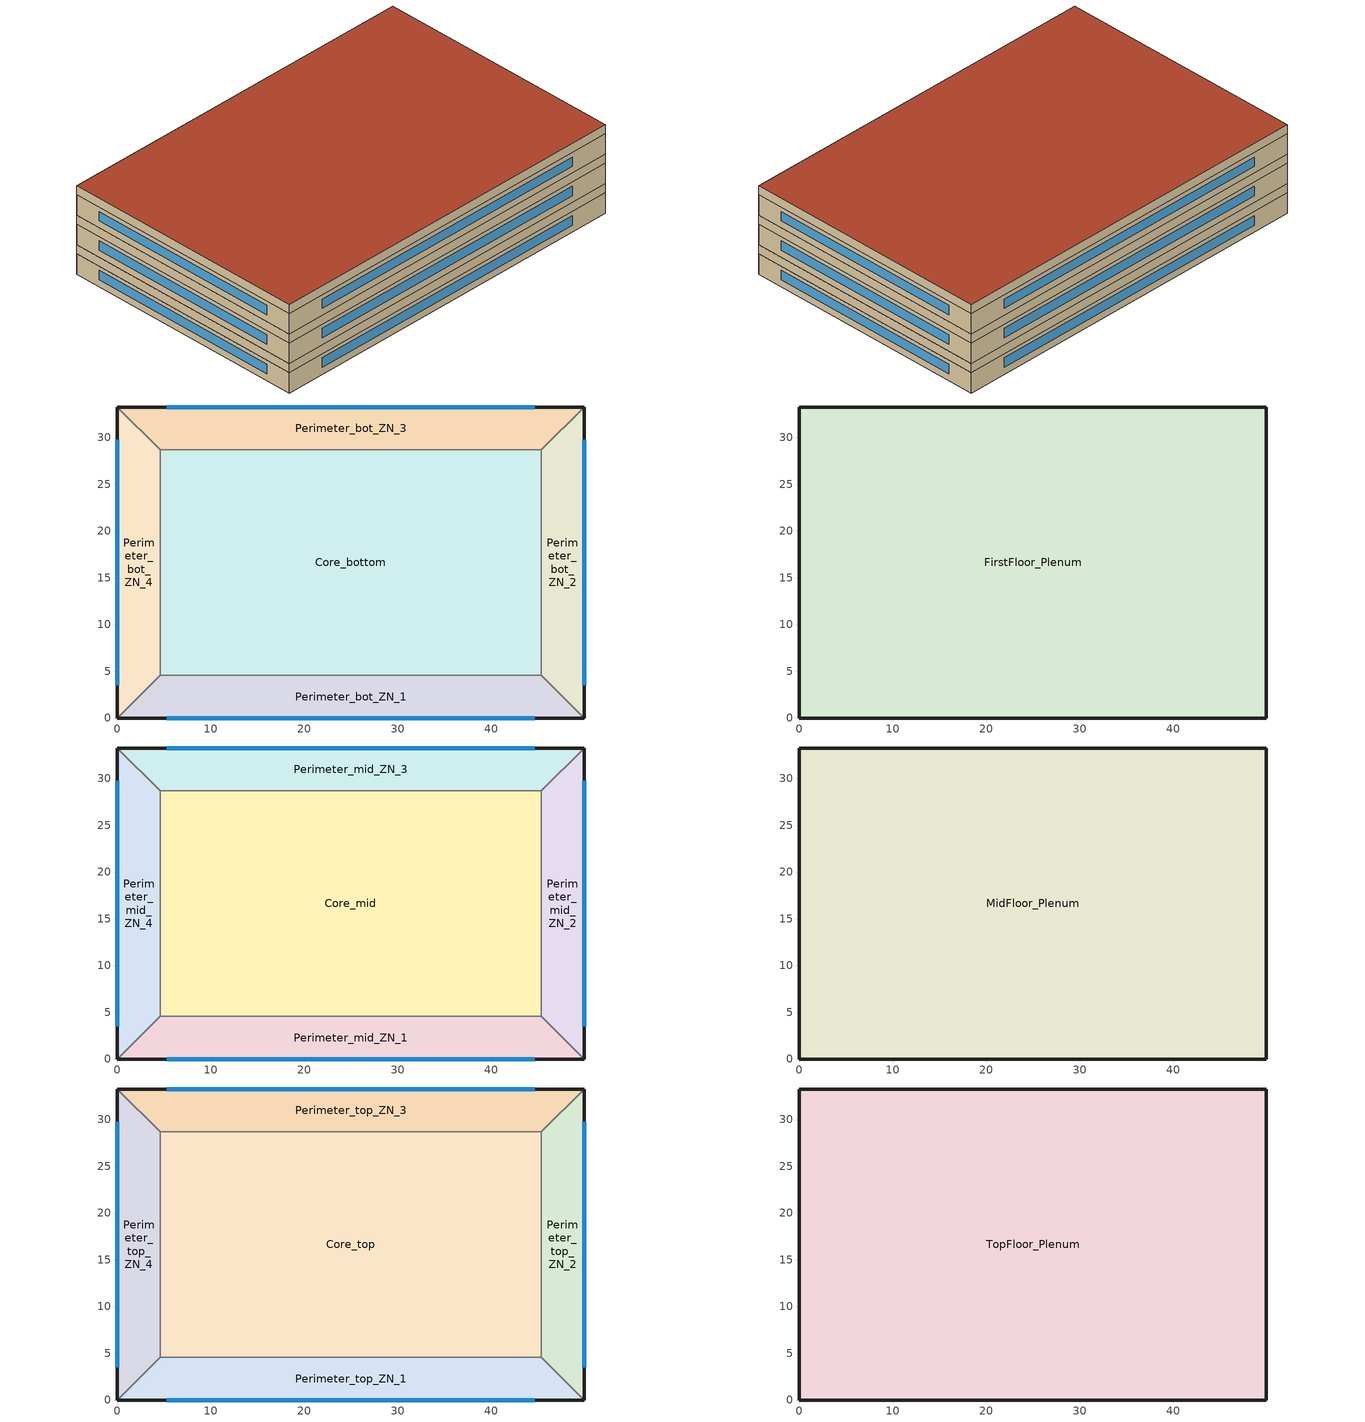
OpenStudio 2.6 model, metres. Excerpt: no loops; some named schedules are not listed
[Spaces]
Core_bottom
 floor ground: 45.34,28.7 45.34,4.57 4.57,4.57 4.57,28.7 z0
 wall to Perimeter_bot_ZN_1: 4.57,4.57 45.34,4.57 z0:2.74
 wall to Perimeter_bot_ZN_2: 45.34,4.57 45.34,28.7 z0:2.74
 wall to Perimeter_bot_ZN_4: 4.57,28.7 4.57,4.57 z0:2.74
 wall to Perimeter_bot_ZN_3: 45.34,28.7 4.57,28.7 z0:2.74
Perimeter_bot_ZN_2
 floor ground: 49.91,33.27 49.91,0 45.34,4.57 45.34,28.7 z0
 wall outside: 49.91,0 49.91,33.27 z0:2.74
 wall to Perimeter_bot_ZN_1: 45.34,4.57 49.91,0 z0:2.74
 wall to Perimeter_bot_ZN_3: 49.91,33.27 45.34,28.7 z0:2.74
 window: 49.91,3.5 49.91,29.77 z0.93:2.18
Perimeter_bot_ZN_3
 floor ground: 49.91,33.27 45.34,28.7 4.57,28.7 0,33.27 z0
 wall outside: 49.91,33.27 0,33.27 z0:2.74
 wall to Perimeter_bot_ZN_4: 0,33.27 4.57,28.7 z0:2.74
 window: 44.66,33.27 5.25,33.27 z0.93:2.18
Perimeter_bot_ZN_1
 floor ground: 45.34,4.57 49.91,0 0,0 4.57,4.57 z0
 wall outside: 0,0 49.91,0 z0:2.74
 wall to Perimeter_bot_ZN_4: 4.57,4.57 0,0 z0:2.74
 window: 5.25,0 44.66,0 z0.93:2.18
Perimeter_bot_ZN_4
 floor ground: 0,33.27 4.57,28.7 4.57,4.57 0,0 z0
 wall outside: 0,33.27 0,0 z0:2.74
 window: 0,29.77 0,3.5 z0.93:2.18
FirstFloor_Plenum
 floor to Perimeter_bot_ZN_3: 49.91,33.27 45.34,28.7 4.57,28.7 0,33.27 z2.74
 floor to Perimeter_bot_ZN_1: 45.34,4.57 49.91,0 0,0 4.57,4.57 z2.74
 floor to Core_bottom: 45.34,28.7 45.34,4.57 4.57,4.57 4.57,28.7 z2.74
 floor to Perimeter_bot_ZN_4: 0,33.27 4.57,28.7 4.57,4.57 0,0 z2.74
 floor to Perimeter_bot_ZN_2: 49.91,33.27 49.91,0 45.34,4.57 45.34,28.7 z2.74
 wall outside: 0,33.27 0,0 49.91,0 49.91,33.27 0,33.27 z2.74:3.96
Perimeter_mid_ZN_4
 floor to FirstFloor_Plenum: 0,33.27 4.57,28.7 4.57,4.57 0,0 z3.96
 wall outside: 0,33.27 0,0 z3.96:6.71
 wall to Perimeter_mid_ZN_3: 4.57,28.7 0,33.27 z3.96:6.71
 wall to Core_mid: 4.57,4.57 4.57,28.7 z3.96:6.71
 wall to Perimeter_mid_ZN_1: 0,0 4.57,4.57 z3.96:6.71
 window: 0,29.77 0,3.5 z4.89:6.15
Perimeter_mid_ZN_1
 floor to FirstFloor_Plenum: 45.34,4.57 49.91,0 0,0 4.57,4.57 z3.96
 wall outside: 0,0 49.91,0 z3.96:6.71
 wall to Core_mid: 45.34,4.57 4.57,4.57 z3.96:6.71
 wall to Perimeter_mid_ZN_2: 49.91,0 45.34,4.57 z3.96:6.71
 window: 5.25,0 44.66,0 z4.89:6.14
Perimeter_mid_ZN_2
 floor to FirstFloor_Plenum: 49.91,33.27 49.91,0 45.34,4.57 45.34,28.7 z3.96
 wall outside: 49.91,0 49.91,33.27 z3.96:6.71
 wall to Perimeter_mid_ZN_3: 49.91,33.27 45.34,28.7 z3.96:6.71
 wall to Core_mid: 45.34,28.7 45.34,4.57 z3.96:6.71
 window: 49.91,3.5 49.91,29.77 z4.89:6.15
Core_mid
 floor to FirstFloor_Plenum: 45.34,28.7 45.34,4.57 4.57,4.57 4.57,28.7 z3.96
 wall to Perimeter_mid_ZN_3: 45.34,28.7 4.57,28.7 z3.96:6.71
Perimeter_mid_ZN_3
 floor to FirstFloor_Plenum: 49.91,33.27 45.34,28.7 4.57,28.7 0,33.27 z3.96
 wall outside: 49.91,33.27 0,33.27 z3.96:6.71
 window: 44.66,33.27 5.25,33.27 z4.89:6.14
MidFloor_Plenum
 floor to Perimeter_mid_ZN_3: 49.91,33.27 45.34,28.7 4.57,28.7 0,33.27 z6.71
 floor to Perimeter_mid_ZN_4: 0,33.27 4.57,28.7 4.57,4.57 0,0 z6.71
 floor to Core_mid: 45.34,28.7 45.34,4.57 4.57,4.57 4.57,28.7 z6.71
 floor to Perimeter_mid_ZN_2: 49.91,33.27 49.91,0 45.34,4.57 45.34,28.7 z6.71
 floor to Perimeter_mid_ZN_1: 45.34,4.57 49.91,0 0,0 4.57,4.57 z6.71
 wall outside: 0,33.27 0,0 49.91,0 49.91,33.27 0,33.27 z6.71:7.92
Perimeter_top_ZN_3
 floor to MidFloor_Plenum: 49.91,33.27 45.34,28.7 4.57,28.7 0,33.27 z7.92
 wall outside: 49.91,33.27 0,33.27 z7.92:10.67
 wall to Perimeter_top_ZN_4: 0,33.27 4.57,28.7 z7.92:10.67
 wall to Core_top: 4.57,28.7 45.34,28.7 z7.92:10.67
 wall to Perimeter_top_ZN_2: 45.34,28.7 49.91,33.27 z7.92:10.67
 window: 44.66,33.27 5.25,33.27 z8.85:10.11
Perimeter_top_ZN_4
 floor to MidFloor_Plenum: 0,33.27 4.57,28.7 4.57,4.57 0,0 z7.92
 wall outside: 0,33.27 0,0 z7.92:10.67
 wall to Perimeter_top_ZN_1: 0,0 4.57,4.57 z7.92:10.67
 wall to Core_top: 4.57,4.57 4.57,28.7 z7.92:10.67
 window: 0,29.77 0,3.5 z8.85:10.11
Core_top
 floor to MidFloor_Plenum: 45.34,28.7 45.34,4.57 4.57,4.57 4.57,28.7 z7.92
 wall to Perimeter_top_ZN_1: 4.57,4.57 45.34,4.57 z7.92:10.67
 wall to Perimeter_top_ZN_2: 45.34,4.57 45.34,28.7 z7.92:10.67
Perimeter_top_ZN_2
 floor to MidFloor_Plenum: 49.91,33.27 49.91,0 45.34,4.57 45.34,28.7 z7.92
 wall outside: 49.91,0 49.91,33.27 z7.92:10.67
 wall to Perimeter_top_ZN_1: 45.34,4.57 49.91,0 z7.92:10.67
 window: 49.91,3.5 49.91,29.77 z8.85:10.11
Perimeter_top_ZN_1
 floor to MidFloor_Plenum: 45.34,4.57 49.91,0 0,0 4.57,4.57 z7.92
 wall outside: 0,0 49.91,0 z7.92:10.67
 window: 5.25,0 44.66,0 z8.85:10.11
TopFloor_Plenum
 floor to Perimeter_top_ZN_4: 0,33.27 4.57,28.7 4.57,4.57 0,0 z10.67
 floor to Perimeter_top_ZN_2: 49.91,33.27 49.91,0 45.34,4.57 45.34,28.7 z10.67
 floor to Core_top: 45.34,28.7 45.34,4.57 4.57,4.57 4.57,28.7 z10.67
 floor to Perimeter_top_ZN_3: 49.91,33.27 45.34,28.7 4.57,28.7 0,33.27 z10.67
 floor to Perimeter_top_ZN_1: 45.34,4.57 49.91,0 0,0 4.57,4.57 z10.67
 wall outside: 0,33.27 0,0 49.91,0 49.91,33.27 0,33.27 z10.67:11.89
 roof outside: 49.91,0 49.91,33.27 0,33.27 0,0 z11.89
[Site]
Windsor Intl AP: Latitude {deg}=42.276; Longitude {deg}=-82.956; Time Zone {hr}=-5; Elevation {m}=189.6; Terrain=City
[Building]
MediumOffice-CAN_ON_Windsor.Intl.AP.715380_CWEC2016.epw created: 2019-08-15 17:55:30 +0000: North Axis {deg}=0; Default Construction Set=BTAP-Mass at hdd = 3400.0 adj ext wall insulation adj roof insulation; Standards Number of Stories=3; Standards Number of Above Ground Stories=3; Standards Building Type=NECB2017_MediumOffice
[ClimateZones]
Climate Zone Institution Name 1=ASHRAE; Climate Zone Document Name 1=ANSI/ASHRAE Standard 169; Climate Zone Document Year 1=2006; Climate Zone Institution Name 2=CEC; Climate Zone Document Name 2=California Climate Zone Descriptions; Climate Zone Document Year 2=1995
[Site:WaterMainsTemperature]
Calculation Method=Correlation; Annual Average Outdoor Air Temperature {C}=10.5083; Maximum Difference In Monthly Average Outdoor Air Temperatures {deltaC}=24.6
[Site:GroundTemperature:BuildingSurface]
19.527, 19.502, 19.536, 19.598, 20.002, 21.64, 22.225, 22.375, 21.449, 20.121, 19.802, 19.633
[SizingPeriod:DesignDay] Barometric Pressure {Pa}=99068; Sky Clearness=0; Rain Indicator=0; Snow Indicator=0; Day of Month=21; Daylight Saving Time Indicator=0; Humidity Indicating Type=Wetbulb; Dry-Bulb Temperature Range Modifier Type=DefaultMultipliers
Name | Maximum Dry-Bulb Temperature {C} | Daily Dry-Bulb Temperature Range {deltaC} | Humidity Indicating Conditions at Maximum Dry-Bulb | Wind Speed {m/s} | Wind Direction {deg} | Month | Day Type | Solar Model Indicator | ASHRAE Taub | ASHRAE Taud
Windsor Intl AP Ann Clg .4% Condns DB=>MWB | 32 | 9.1 | 23.1 | 5.4 | 230 | 7 | SummerDesignDay | ASHRAETau | 0.438 | 2.254
Windsor Intl AP Ann Htg 99.6% Condns DB | -15.5 | 0 | -15.5 | 5.1 | 240 | 1 | WinterDesignDay | ASHRAEClearSky
[Material:NoMass] Roughness=Smooth; Thermal Absorptance=0.9; Solar Absorptance=0.7
Name | Thermal Resistance {m2-K/W} | Visible Absorptance
Typical Carpet Pad | 0.21648 | 0.8
Typical Insulation 1 | 5.20402 | 0.7
Typical Insulation 2 | 3.32618 | 0.7
Typical Insulation 3 | 6.41024 | 0.7
Typical Carpet Pad 2 | 1.25503 | 0.8
Typical Carpet Pad 3 | 2.57255 | 0.8
Typical Insulation 4 | 0.526298 | 0.7
Typical Insulation 5 | 0.526316 | 0.7
Typical Insulation 2_R-value 35.0 (ft^2*h*R/Btu) | 6.16386 | 0.7
Typical Insulation 3_R-value 40.0 (ft^2*h*R/Btu) | 7.04441 | 0.7
[Material]
Name | Roughness | Thickness {m} | Conductivity {W/m-K} | Density {kg/m3} | Specific Heat {J/kg-K} | Thermal Absorptance | Solar Absorptance | Visible Absorptance
100mm Normalweight concrete floor | MediumSmooth | 0.1016 | 2.31 | 2322 | 832
G01 13mm gypsum board | Smooth | 0.0127 | 0.16 | 800 | 1090 | 0.9 | 0.7 | 0.5
G05 25mm wood | MediumSmooth | 0.0254 | 0.15 | 608 | 1630 | 0.9 | 0.5 | 0.5
4 in. Normalweight Concrete Floor | MediumRough | 0.1016 | 2.31 | 2322 | 832 | 0.9 | 0.7 | 0.7
1IN Stucco | Smooth | 0.0253 | 0.6918 | 1858 | 837 | 0.9 | 0.7 | 0.92
8IN CONCRETE HW RefBldg | Rough | 0.2032 | 1.311 | 2240 | 836.8 | 0.9 | 0.7 | 0.7
1/2IN Gypsum | Smooth | 0.0127 | 0.16 | 784.9 | 830 | 0.9 | 0.4 | 0.4
Metal Roof Surface; F08 Metal surface | Smooth | 0.0008 | 45.28 | 7824 | 500 | 0.9 | 0.7 | 0.7
6 in. Normalweight Concrete Floor | MediumRough | 0.1524 | 2.31 | 2322 | 832 | 0.9 | 0.7 | 0.7
[Construction]
BTAP-Int-Floor: 100mm Normalweight concrete floor, Typical Carpet Pad
BTAP-Int-Wall: G01 13mm gypsum board, G01 13mm gypsum board
BTAP-Int-Ceiling: Typical Carpet Pad, 100mm Normalweight concrete floor
BTAP-Ext-DaylightDiffuser: SimpleGlazing
BTAP-Int-Door: G05 25mm wood
BTAP-Ext-Floor-Mass:U-0.183: Typical Insulation 1, 4 in. Normalweight Concrete Floor, Typical Carpet Pad
BTAP-Ext-Wall-Mass:U-0.278: 1IN Stucco, 8IN CONCRETE HW RefBldg, Typical Insulation 2, 1/2IN Gypsum
BTAP-Ext-Roof-Metal:U-0.156: Metal Roof Surface, Typical Insulation 3
BTAP-Grnd-Floor-Mass:U-0.757: 6 in. Normalweight Concrete Floor, Typical Carpet Pad 2
BTAP-Grnd-Roof-Mass:U-0.379: 6 in. Normalweight Concrete Floor, Typical Carpet Pad 3
BTAP-Ext-Door:U-1.9000000000000001: F08 Metal surface, Typical Insulation 4
BTAP-Ext-OverHeadDoor:U-1.9000000000000001: Typical Insulation 5
BTAP-Ext-DaylightDiffuser:U=0.190 SHGC=0.600: SimpleGlazing:U=0.190 SHGC=0.600
BTAP-Ext-Wall-Mass:U-0.278 adj ext wall insulation: 1IN Stucco, 8IN CONCRETE HW RefBldg, Typical Insulation 2_R-value 35.0 (ft^2*h*R/Btu), 1/2IN Gypsum
BTAP-Ext-Roof-Metal:U-0.156 adj roof insulation: Metal Roof Surface, Typical Insulation 3_R-value 40.0 (ft^2*h*R/Btu)
[DefaultConstructionSet] Default Interior Surface Constructions=Default Surface Constructions 2; Default Ground Contact Surface Constructions=BTAP-Mass at hdd = 3400.0 1; Default Exterior SubSurface Constructions=BTAP-Mass at hdd = 3400.0; Default Interior SubSurface Constructions=Default Sub Surface Constructions 2; Interior Partition Construction=BTAP-Int-Door
Name | Default Exterior Surface Constructions
BTAP-Mass at hdd = 3400.0 | BTAP-Mass at hdd = 3400.0
BTAP-Mass at hdd = 3400.0 adj ext wall insulation adj roof insulation | BTAP-Mass at hdd = 3400.0 adj ext wall insulation adj roof insulation
[DefaultSurfaceConstructions]
Name | Floor Construction | Wall Construction | Roof Ceiling Construction
Default Surface Constructions 2 | BTAP-Int-Floor | BTAP-Int-Wall | BTAP-Int-Ceiling
BTAP-Mass at hdd = 3400.0 | BTAP-Ext-Floor-Mass:U-0.183 | BTAP-Ext-Wall-Mass:U-0.278 | BTAP-Ext-Roof-Metal:U-0.156
BTAP-Mass at hdd = 3400.0 1 | BTAP-Grnd-Floor-Mass:U-0.757 | BTAP-Grnd-Roof-Mass:U-0.379 | BTAP-Grnd-Roof-Mass:U-0.379
BTAP-Mass at hdd = 3400.0 adj ext wall insulation adj roof insulation | BTAP-Ext-Floor-Mass:U-0.183 | BTAP-Ext-Wall-Mass:U-0.278 adj ext wall insulation | BTAP-Ext-Roof-Metal:U-0.156 adj roof insulation
[DefaultSubSurfaceConstructions]
Name | Fixed Window Construction | Operable Window Construction | Door Construction | Glass Door Construction | Overhead Door Construction | Skylight Construction | Tubular Daylight Dome Construction | Tubular Daylight Diffuser Construction
Default Sub Surface Constructions 2 | BTAP-Ext-DaylightDiffuser | BTAP-Ext-DaylightDiffuser | BTAP-Int-Door
BTAP-Mass at hdd = 3400.0 | BTAP-Ext-DaylightDiffuser:U=0.190 SHGC=0.600 | BTAP-Ext-DaylightDiffuser:U=0.190 SHGC=0.600 | BTAP-Ext-Door:U-1.9000000000000001 | BTAP-Ext-DaylightDiffuser:U=0.190 SHGC=0.600 | BTAP-Ext-OverHeadDoor:U-1.9000000000000001 | BTAP-Ext-DaylightDiffuser:U=0.190 SHGC=0.600 | BTAP-Ext-DaylightDiffuser:U=0.190 SHGC=0.600 | BTAP-Ext-DaylightDiffuser:U=0.190 SHGC=0.600
[WindowMaterial:SimpleGlazingSystem] U-Factor {W/m2-K}=1.2; Solar Heat Gain Coefficient=0.6; Visible Transmittance=0.21
SimpleGlazing; SimpleGlazing:U=0.190 SHGC=0.600
[Space]
Name | Space Type | Building Story | Thermal Zone | Part of Total Floor Area
Perimeter_mid_ZN_4 | Space Function Office open plan | Building Story 2 | ALL_ST=Office open plan_FL=Building Story 2_SCH=A 4 | Yes
Core_bottom | Space Function Office open plan | Building Story 1 | ALL_ST=Office open plan_FL=Building Story 1_SCH=A 2 | Yes
FirstFloor_Plenum | Space Function - undefined - | Building Story 1 | ALL_ST=- undefined -_FL=Building Story 1_SCH=A | No
TopFloor_Plenum | Space Function - undefined - | Building Story 3 | ALL_ST=- undefined -_FL=Building Story 3_SCH=A | No
Perimeter_top_ZN_3 | Space Function Office open plan | Building Story 3 | ALL_ST=Office open plan_FL=Building Story 3_SCH=A 4 | Yes
Perimeter_bot_ZN_2 | Space Function Office open plan | Building Story 1 | ALL_ST=Office open plan_FL=Building Story 1_SCH=A 3 | Yes
MidFloor_Plenum | Space Function - undefined - | Building Story 2 | ALL_ST=- undefined -_FL=Building Story 2_SCH=A | No
Perimeter_mid_ZN_1 | Space Function Office open plan | Building Story 2 | ALL_ST=Office open plan_FL=Building Story 2_SCH=A 3 | Yes
Perimeter_bot_ZN_1 | Space Function Office open plan | Building Story 1 | ALL_ST=Office open plan_FL=Building Story 1_SCH=A 1 | Yes
Perimeter_bot_ZN_3 | Space Function Office open plan | Building Story 1 | ALL_ST=Office open plan_FL=Building Story 1_SCH=A 4 | Yes
Perimeter_mid_ZN_2 | Space Function Office open plan | Building Story 2 | ALL_ST=Office open plan_FL=Building Story 2_SCH=A 2 | Yes
Perimeter_top_ZN_4 | Space Function Office open plan | Building Story 3 | ALL_ST=Office open plan_FL=Building Story 3_SCH=A 1 | Yes
Perimeter_bot_ZN_4 | Space Function Office open plan | Building Story 1 | ALL_ST=Office open plan_FL=Building Story 1_SCH=A | Yes
Core_top | Space Function Office open plan | Building Story 3 | ALL_ST=Office open plan_FL=Building Story 3_SCH=A 2 | Yes
Perimeter_top_ZN_2 | Space Function Office open plan | Building Story 3 | ALL_ST=Office open plan_FL=Building Story 3_SCH=A | Yes
Perimeter_top_ZN_1 | Space Function Office open plan | Building Story 3 | ALL_ST=Office open plan_FL=Building Story 3_SCH=A 3 | Yes
Core_mid | Space Function Office open plan | Building Story 2 | ALL_ST=Office open plan_FL=Building Story 2_SCH=A | Yes
Perimeter_mid_ZN_3 | Space Function Office open plan | Building Story 2 | ALL_ST=Office open plan_FL=Building Story 2_SCH=A 1 | Yes
[BuildingStory]
Name | Nominal Z Coordinate {m}
Building Story 1 | 0
Building Story 2 | 3.9624
Building Story 3 | 7.9248
[SpaceType] Standards Building Type=Space Function
Name | Default Schedule Set | Design Specification Outdoor Air Object | Standards Space Type
Space Function - undefined - | Space Function - undefined - Schedule Set | Space Function - undefined - Ventilation | - undefined -
Space Function Office open plan | Space Function Office open plan Schedule Set | Space Function Office open plan Ventilation | Office open plan
[DesignSpecification:OutdoorAir]
Space Function Office open plan Ventilation: Outdoor Air Method=Sum; Outdoor Air Flow per Person {m3/s-person}=0; Outdoor Air Flow per Floor Area {m3/s-m2}=0.00042164; Outdoor Air Flow Rate {m3/s}=0; Outdoor Air Flow Air Changes per Hour {1/hr}=0
[DefaultScheduleSet]
Space Function Office open plan Schedule Set: Number of People Schedule=NECB-A-Occupancy; People Activity Level Schedule=NECB-Activity; Lighting Schedule=NECB-A-Occupancy-NECB-A-Lighting-0.2-0.1-0.67-Light Ruleset; Electric Equipment Schedule=NECB-A-Electric-Equipment; Infiltration Schedule=Always On
[ThermostatSetpoint:DualSetpoint]
Name | Heating Setpoint Temperature Schedule | Cooling Setpoint Temperature Schedule
Space Function Office open plan Thermostat 31; Space Function Office open plan Thermostat 32; Space Function Office open plan Thermostat 33; Space Function Office open plan Thermostat 34; Space Function Office open plan Thermostat 35; Space Function Office open plan Thermostat 36; Space Function Office open plan Thermostat 37; Space Function Office open plan Thermostat 38; Space Function Office open plan Thermostat 39; Space Function Office open plan Thermostat 40; Space Function Office open plan Thermostat 41; Space Function Office open plan Thermostat 42; Space Function Office open plan Thermostat 43; Space Function Office open plan Thermostat 44; Space Function Office open plan Thermostat 45 | NECB-A-Thermostat Setpoint-Heating | NECB-A-Thermostat Setpoint-Cooling
Space Function - undefined - Thermostat 7; Space Function - undefined - Thermostat 8; Space Function - undefined - Thermostat 9
[SpaceInfiltration:DesignFlowRate] Schedule=Always On Discrete; Design Flow Rate Calculation Method=Flow/ExteriorArea; Flow per Exterior Surface Area {m3/s-m2}=0.000137604; Constant Term Coefficient=0; Temperature Term Coefficient=0; Velocity Term Coefficient=0.224; Velocity Squared Term Coefficient=0
Name | Space or SpaceType
FirstFloor_Plenum Infiltration | FirstFloor_Plenum
MidFloor_Plenum Infiltration | MidFloor_Plenum
Perimeter_bot_ZN_1 Infiltration | Perimeter_bot_ZN_1
Perimeter_bot_ZN_2 Infiltration | Perimeter_bot_ZN_2
Perimeter_bot_ZN_3 Infiltration | Perimeter_bot_ZN_3
Perimeter_bot_ZN_4 Infiltration | Perimeter_bot_ZN_4
Perimeter_mid_ZN_1 Infiltration | Perimeter_mid_ZN_1
Perimeter_mid_ZN_2 Infiltration | Perimeter_mid_ZN_2
Perimeter_mid_ZN_3 Infiltration | Perimeter_mid_ZN_3
Perimeter_mid_ZN_4 Infiltration | Perimeter_mid_ZN_4
Perimeter_top_ZN_1 Infiltration | Perimeter_top_ZN_1
Perimeter_top_ZN_2 Infiltration | Perimeter_top_ZN_2
Perimeter_top_ZN_3 Infiltration | Perimeter_top_ZN_3
Perimeter_top_ZN_4 Infiltration | Perimeter_top_ZN_4
TopFloor_Plenum Infiltration | TopFloor_Plenum
[ThermalZone] Use Ideal Air Loads=No
Name | Thermostat
ALL_ST=Office open plan_FL=Building Story 2_SCH=A | Space Function Office open plan Thermostat 31
ALL_ST=Office open plan_FL=Building Story 3_SCH=A | Space Function Office open plan Thermostat 32
ALL_ST=Office open plan_FL=Building Story 1_SCH=A | Space Function Office open plan Thermostat 33
ALL_ST=Office open plan_FL=Building Story 3_SCH=A 1 | Space Function Office open plan Thermostat 34
ALL_ST=Office open plan_FL=Building Story 2_SCH=A 1 | Space Function Office open plan Thermostat 35
ALL_ST=Office open plan_FL=Building Story 3_SCH=A 2 | Space Function Office open plan Thermostat 36
ALL_ST=Office open plan_FL=Building Story 2_SCH=A 2 | Space Function Office open plan Thermostat 37
ALL_ST=- undefined -_FL=Building Story 2_SCH=A | Space Function - undefined - Thermostat 7
ALL_ST=Office open plan_FL=Building Story 2_SCH=A 3 | Space Function Office open plan Thermostat 38
ALL_ST=Office open plan_FL=Building Story 1_SCH=A 1 | Space Function Office open plan Thermostat 39
ALL_ST=Office open plan_FL=Building Story 1_SCH=A 2 | Space Function Office open plan Thermostat 40
ALL_ST=Office open plan_FL=Building Story 3_SCH=A 3 | Space Function Office open plan Thermostat 41
ALL_ST=- undefined -_FL=Building Story 1_SCH=A | Space Function - undefined - Thermostat 8
ALL_ST=Office open plan_FL=Building Story 2_SCH=A 4 | Space Function Office open plan Thermostat 42
ALL_ST=Office open plan_FL=Building Story 3_SCH=A 4 | Space Function Office open plan Thermostat 43
ALL_ST=Office open plan_FL=Building Story 1_SCH=A 3 | Space Function Office open plan Thermostat 44
ALL_ST=- undefined -_FL=Building Story 3_SCH=A | Space Function - undefined - Thermostat 9
ALL_ST=Office open plan_FL=Building Story 1_SCH=A 4 | Space Function Office open plan Thermostat 45
